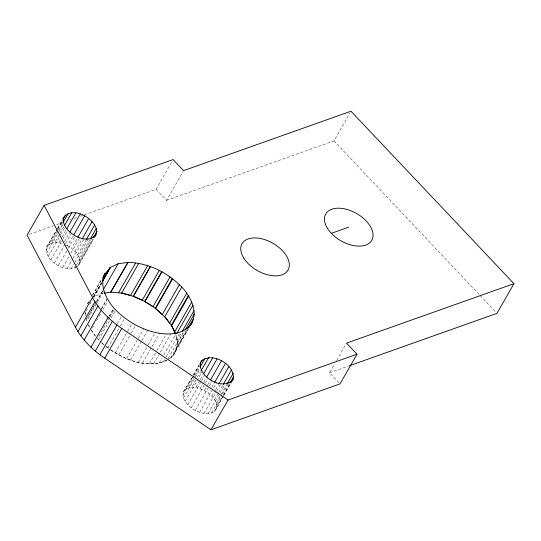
<?xml version="1.0" encoding="UTF-8"?>
<svg xmlns="http://www.w3.org/2000/svg" width="541" height="541" viewBox="0 0 541 541"><rect width="100%" height="100%" fill="white"/><g stroke="black" fill="none" stroke-linecap="round" stroke-linejoin="round"><path stroke-width="0.41" stroke-dasharray="2.71 2.03" d="M76.761 266.943C64.555 272.982 44.301 261.296 46.722 247.014L57.123 228.85M92.836 239.683L77.437 266.564L79.182 264.285L79.811 261.418L92.295 239.622M223.521 396.113C218.889 402.037 217.381 413.392 208.062 413.642C203.572 413.77 199.223 412.445 195.247 410.45C190.202 407.61 185.543 403.545 183.48 398C181.005 389.52 190.425 383.332 192.718 375.948M216.055 409.145L216.691 406.277L221.661 397.588M88.129 302.656L87.676 303.947L88.508 302.493M57.542 228.119L62.114 220.133M46.722 247.014L57.197 229.479M57.617 228.748L62.195 220.762M46.086 249.881L63.148 220.092M48.46 244.735L51.185 243.2L58.259 230.845M58.678 230.121L62.425 223.582M46.607 253.141L57.42 234.253M59.084 231.345L63.662 223.352M51.185 243.2L54.715 242.51L59.706 233.793M60.125 233.07L63.872 226.53M48.237 256.569L60.301 235.504M60.714 234.774L64.46 228.234M54.715 242.51L58.807 242.72L61.721 237.634M62.134 236.911L66.293 229.641M50.868 259.937L62.519 239.595M62.932 238.872L67.929 230.155M64.426 241.631L69.417 232.914M54.323 263.014L65.143 244.126M65.556 243.396L71.385 233.225M66.083 245.073L67.537 245.709L72.94 236.261M58.367 265.59L66.692 251.058M68.355 248.15L75.429 235.802M79.811 261.418C79.554 255.934 75.666 251.545 71.581 248.278L77.404 238.108M62.722 267.484L69.383 255.859M71.047 252.951L79.784 237.695M75.037 251.355L81.691 239.731M67.098 268.573L72.508 259.132M72.92 258.402L84.153 238.791M77.667 254.723L85.985 240.197M71.182 268.782L74.516 262.973M74.928 262.243L88.244 238.994M79.297 258.158L89.698 239.994M74.712 268.099L75.963 265.915M76.376 265.191L91.774 238.31M79.182 264.285L93.742 238.858M87.919 303.156L89.995 299.525M92.497 295.163L102.898 276.999M92.667 295.224L102.235 278.52M93.187 297.07L101.505 282.537M93.539 296.766L101.532 282.774M101.404 283.092L93.417 297.117L101.113 293.547L103.52 293.208M85.87 315.728L85.688 311.724L88.183 307.362M89.847 304.455L92.342 300.099M94.006 297.192L102.743 281.935M84.376 214.791L156.031 189.343L172.261 161.008M86.377 319.21L95.946 302.5M96.359 301.77L103.432 289.421M96.379 301.993L86.398 319.427L86.898 320.63L96.88 303.197M96.798 301.269L102.776 290.645M97.299 302.473L103.953 290.848M101.363 308.796L107.192 298.625M101.505 309.127L106.915 299.687M95.202 336.089L91.226 330.071L94.973 323.532M96.636 320.63L100.383 314.091M102.878 309.729L107.456 301.736M156.031 189.343L166.574 200.319L183.156 171.369M108.815 316.668L112.974 309.398M109.438 316.221L114.009 308.228M109.634 317.526L97.569 338.598L100.903 342.128M110.053 316.803L114.624 308.81M109.438 320.827L98.624 339.714L100.903 341.838M111.101 317.919L115.679 309.925M117.377 323.768L121.955 315.775M107.821 347.843L119.886 326.778M120.305 326.054L124.876 318.061M115.26 352.901L127.324 331.836M127.744 331.106L132.322 323.119M118.77 354.876L130.834 333.804M131.253 333.08L135.832 325.087M126.628 358.582L137.86 338.964M138.273 338.24L143.683 328.793M130.618 360.076L141.438 341.188M141.85 340.465L147.679 330.294M138.232 362.254L147.808 345.543M148.22 344.813L154.875 333.188M142.533 363.085L159.595 333.303M149.343 363.708L156.417 351.359M156.829 350.636L166.398 333.925M153.691 363.687L159.933 352.793M160.352 352.063L170.753 333.905M159.25 362.903L162.158 357.817M163.828 354.916L176.305 333.121M163.314 361.841L165.81 357.486M166.229 356.756L180.369 332.059M176.927 340.539L181.505 332.553M168.19 358.467L183.169 332.316M177.225 343.812L184.298 331.464M170.74 357.696L186.131 330.815M176.454 348.37L186.855 330.213M173.208 354.97L187.768 329.543M175.48 351.535L188.376 329.016M193.137 375.224L198.939 365.087M183.595 391.873L193.218 375.839M193.631 375.116L199.02 365.702M182.966 394.741L193.746 375.914M194.158 375.19L199.548 365.784M185.34 389.594L188.065 388.059L194.699 376.475M195.112 375.752L199.67 367.785M183.48 398L199.649 369.767M188.065 388.059L191.595 387.37L196.985 377.963M197.397 377.239L200.711 371.444M166.574 200.319L333.986 140.876L350.155 112.65M185.11 401.429L202.111 371.748M191.595 387.37L195.68 387.579L199.825 380.343M200.244 379.62L202.733 375.271M187.741 404.796L201.009 381.635M201.428 380.911L204.741 375.116M195.68 387.579L200.055 388.668L203.369 382.879M203.788 382.156L206.27 377.814M191.196 407.873L204.883 383.982M205.296 383.258L208.197 378.193M200.055 388.668L204.41 390.568L207.311 385.496M207.724 384.773L210.212 380.431M195.247 410.45L208.927 386.558M209.34 385.834L212.241 380.769M216.691 406.277C216.434 400.793 212.545 396.404 208.454 393.138L210.111 390.244M211.768 387.349L214.256 383.008M199.602 412.343L216.596 382.663M211.91 396.215L215.23 390.426M215.643 389.703L218.544 384.631M203.971 413.432L216.407 391.718M216.826 390.994L220.971 383.752M214.54 399.583L218.273 393.07M218.686 392.347L222.838 385.104M208.062 413.642L219.673 393.375M220.086 392.651L224.643 384.685M216.17 403.018L220.735 395.052M221.147 394.328L226.537 384.915M211.592 412.959L221.952 394.856M222.371 394.132L228.586 383.278M223.325 394.693L229.54 383.833M214.317 411.424L223.02 396.222M223.44 395.498L231.318 381.743M223.933 395.39L230.98 383.082M338.923 382.717L329.543 372.796L334.521 364.113M336.59 360.495L345.713 344.57M169.752 358.784C176.921 353.266 179.01 343.319 175.899 335.055C178.909 343.738 176.812 355.072 168.035 359.474M166.817 360.279C148.376 368.888 126.635 360.583 110.689 350.088M167.358 359.921C149.079 368.955 127.02 360.861 111.203 350.142M29.437 234.294L53.322 225.813M56.507 224.684L62.08 222.703M69.248 220.16L70.837 219.592M74.022 218.463L77.207 217.333M80.393 216.204L83.578 215.068M329.543 372.796L348.587 366.034M58.807 242.72L63.175 243.808M67.537 245.709L71.581 248.278M204.41 390.568L208.454 393.138M105.989 346.598L110.526 349.682M102.046 343.332L104.325 345.117M106.063 346.477L110.114 349.642M101.471 342.372L104.893 345.564M333.986 140.876L479.556 294.933M480.137 295.548L495.793 312.123M91.226 330.071L96.291 337.097M88.514 324.526L90.131 328.414M88.467 324.931L89.251 327.075M85.688 311.724L85.992 315.051"/><path stroke-width="0.81" d="M190.459 325.384C199.095 312.86 190.919 296.705 181.756 287.041C167.751 272.596 148.43 262.879 128.143 262.358L118.175 263.765L110.472 267.328L104.142 274.821M63.784 217.225C59.152 231.805 91.95 249.387 96.873 231.629C95.75 218.239 71.365 204.464 62.952 218.679M233.056 379.464C236.356 364.945 210.483 350.135 200.596 362.193C197.296 376.712 223.169 391.522 233.056 379.464L231.392 382.359M104.974 273.367C99.098 285.526 106.083 298.855 114.009 308.228C125.072 320.042 139.497 328.759 155.294 332.465C168.102 335.447 185.529 334.886 192.535 321.753M44.112 205.357L27.05 235.146L75.469 327.258C82.306 339.91 92.937 350.162 104.731 358.223L210.976 429.797L340.025 383.887L357.019 354.213L346.538 343.122L513.95 283.673L350.981 111.203L183.568 170.645L173.093 159.554L44.112 205.357L92.531 297.469C99.361 310.128 109.999 320.373 121.786 328.434L228.038 400.015L357.019 354.213M63.027 219.308L65.522 214.946M62.837 222.858L68.247 213.411M64.284 225.8L71.777 212.728M66.712 228.917L75.862 212.938M69.836 232.184L80.237 214.026M73.772 234.808L84.592 215.92M77.816 237.384L88.636 218.496M82.11 239.007L92.092 221.573M86.404 239.467L94.729 224.941M90.53 238.54L96.359 228.37M93.546 237.445L96.873 231.629M94.574 237.404L96.237 234.496M103.487 276.336L104.731 274.159M75.469 327.258L92.531 297.469M102.337 281.083L109.83 268.005M102.364 281.32L110.269 267.518M102.567 281.137L110.472 267.328M77.945 331.545L95.006 301.763M103.196 289.915L118.175 263.765M80.852 335.805L97.914 306.023M104.325 293.094L110.743 292.181L127.798 262.392M110.743 292.181L128.143 262.358M84.166 340.012L101.228 310.223M111.088 292.147L118.52 292.823L135.581 263.041M138.739 263.305L121.678 293.087L118.52 292.823M91.01 347.254L108.072 317.466M95.304 351.102L112.366 321.32M147.625 265.719L130.564 295.501L121.678 293.087C136.859 296.299 151.223 303.589 162.286 314.537L179.348 284.749M133.235 296.225L150.297 266.442M99.889 354.768L116.951 324.985M150.513 266.544L133.458 296.326L142.202 300.275L159.264 270.486M104.731 358.223L121.786 328.434M144.677 301.391L161.732 271.602M162.023 271.792L144.968 301.58L152.968 306.761L170.03 276.978M155.267 308.255L172.329 278.466M172.667 278.771L155.612 308.559L166.013 318.074L169.637 323.105L186.699 293.317M181.756 287.041L164.701 316.823L171.321 325.242L175.473 333.702M171.321 325.242L188.383 295.454M188.681 296.069L171.619 325.851L172.694 327.346M174.615 331.944L191.67 302.162M176.738 333.601L192.961 305.266M182.337 331.099L193.989 310.757M185.13 330.01L194.287 314.023M187.686 328.759L193.509 318.588M189.019 327.359L190.263 325.182M199.845 364.255L202.334 359.914M200.089 367.062L205.059 358.379M201.13 370.72L208.589 357.689M203.558 373.824L212.681 357.899M206.689 377.091L217.049 358.987M210.632 379.708L221.411 360.888M214.676 382.284L225.455 363.457M218.956 383.907L228.911 366.534M223.25 384.38L231.541 369.902M226.95 384.191L233.171 373.337M229.959 383.109L233.685 376.597M210.976 429.797L228.038 400.015M513.95 283.673L496.956 313.347L349.378 365.75M331.349 233.34L348.762 227.159M173.019 328.11L175.257 333.499M243.849 258.213A26.509 15.73 29.8 0 0 285.932 272.61A26.509 15.73 29.8 0 0 265.381 239.832A26.509 15.73 29.8 0 0 243.849 258.213M327.555 228.491A26.509 15.73 29.8 0 0 369.638 242.889A26.509 15.73 29.8 0 0 349.087 210.104A26.509 15.73 29.8 0 0 327.555 228.491"/></g></svg>
